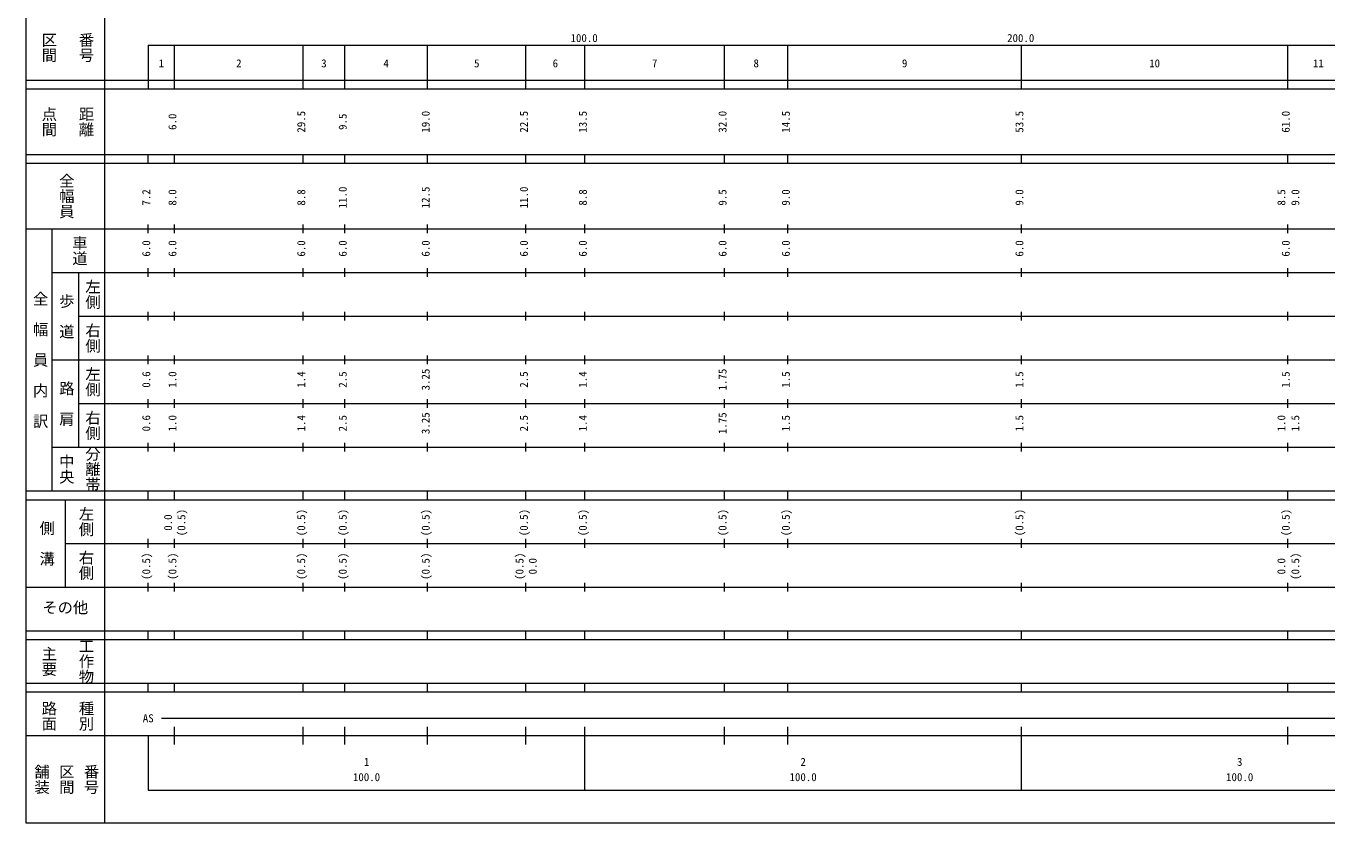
# Model space of a CAD drawing. Units: millimetres on the paper, enlarged 1000 times. Extents: x 40000 to 680000, y 20000 to 380000.
# Drawn here: x 40000 to 337762, y 20000 to 202409 of the extents above; entities that cross this region are included whole.
import ezdxf
from ezdxf.enums import TextEntityAlignment as Align

# ---------------------------------------------------------------- set-up
doc = ezdxf.new("R2010")
doc.units = ezdxf.units.MM
doc.header["$LTSCALE"] = 1000
doc.layers.add('M-TTL', color=2, linetype='Continuous', lineweight=13)
doc.layers.add('M-TTL-BAND', color=7, linetype='Continuous', lineweight=13)
doc.styles.add('@ＭＳ ゴシック', font='')
doc.styles.add('ＭＳ ゴシック', font='')
doc.styles.get('@ＭＳ ゴシック').set_extended_font_data('@MS Gothic')
doc.styles.get('ＭＳ ゴシック').set_extended_font_data('MS Gothic')

msp = doc.modelspace()

# ---------------------------------------------------------------- linework, layer by layer
at = {"layer": 'M-TTL'}
for p, q in [((40000, 380000), (40000, 20000)), ((40000, 20000), (680000, 20000))]:
    msp.add_line(p, q, dxfattribs=at)
at = {"layer": 'M-TTL-BAND'}
for p, q in [((58000, 370000), (58000, 20000)), ((68000, 198000), (579000, 198000)), ((68000, 198000), (68000, 188000)), ((74000, 188000), (74000, 198000)), ((103500, 188000), (103500, 198000)), ((113000, 188000), (113000, 198000)), ((132000, 188000), (132000, 198000)), ((154500, 188000), (154500, 198000)), ((168000, 188000), (168000, 198000)), ((200000, 188000), (200000, 198000)), ((214500, 188000), (214500, 198000)), ((268000, 188000), (268000, 198000)), ((329000, 188000), (329000, 198000)), ((40000, 190000), (579000, 190000)), ((40000, 188000), (579000, 188000)), ((40000, 173000), (579000, 173000)), ((68000, 171000), (68000, 173000)), ((74000, 171000), (74000, 173000)), ((103500, 171000), (103500, 173000)), ((113000, 171000), (113000, 173000)), ((132000, 171000), (132000, 173000)), ((154500, 171000), (154500, 173000)), ((168000, 171000), (168000, 173000)), ((200000, 171000), (200000, 173000)), ((214500, 171000), (214500, 173000)), ((268000, 171000), (268000, 173000)), ((329000, 171000), (329000, 173000)), ((40000, 171000), (579000, 171000)), ((40000, 156000), (579000, 156000)), ((46000, 96000), (46000, 156000)), ((68000, 155000), (68000, 157000)), ((74000, 155000), (74000, 157000)), ((103500, 155000), (103500, 157000)), ((113000, 155000), (113000, 157000)), ((132000, 155000), (132000, 157000)), ((154500, 155000), (154500, 157000)), ((168000, 155000), (168000, 157000)), ((200000, 155000), (200000, 157000)), ((214500, 155000), (214500, 157000)), ((268000, 155000), (268000, 157000)), ((329000, 155000), (329000, 157000)), ((46000, 146000), (579000, 146000)), ((52000, 146000), (52000, 106000)), ((68000, 145000), (68000, 147000)), ((74000, 145000), (74000, 147000)), ((103500, 145000), (103500, 147000)), ((113000, 145000), (113000, 147000)), ((132000, 145000), (132000, 147000)), ((154500, 145000), (154500, 147000)), ((168000, 145000), (168000, 147000)), ((200000, 145000), (200000, 147000)), ((214500, 145000), (214500, 147000)), ((268000, 145000), (268000, 147000)), ((329000, 145000), (329000, 147000)), ((68000, 135000), (68000, 137000)), ((74000, 135000), (74000, 137000)), ((103500, 135000), (103500, 137000)), ((113000, 135000), (113000, 137000)), ((132000, 135000), (132000, 137000)), ((154500, 135000), (154500, 137000)), ((168000, 135000), (168000, 137000)), ((200000, 135000), (200000, 137000)), ((214500, 135000), (214500, 137000)), ((268000, 135000), (268000, 137000)), ((329000, 135000), (329000, 137000)), ((52000, 136000), (579000, 136000)), ((46000, 126000), (579000, 126000)), ((68000, 125000), (68000, 127000)), ((74000, 125000), (74000, 127000)), ((103500, 125000), (103500, 127000)), ((113000, 125000), (113000, 127000)), ((132000, 125000), (132000, 127000)), ((154500, 125000), (154500, 127000)), ((168000, 125000), (168000, 127000)), ((200000, 125000), (200000, 127000)), ((214500, 125000), (214500, 127000)), ((268000, 125000), (268000, 127000)), ((329000, 125000), (329000, 127000)), ((68000, 115000), (68000, 117000)), ((74000, 115000), (74000, 117000)), ((103500, 115000), (103500, 117000)), ((113000, 115000), (113000, 117000)), ((132000, 115000), (132000, 117000)), ((154500, 115000), (154500, 117000)), ((168000, 115000), (168000, 117000)), ((200000, 115000), (200000, 117000)), ((214500, 115000), (214500, 117000)), ((268000, 115000), (268000, 117000)), ((329000, 115000), (329000, 117000)), ((52000, 116000), (579000, 116000)), ((46000, 106000), (579000, 106000)), ((68000, 105000), (68000, 107000)), ((74000, 105000), (74000, 107000)), ((103500, 105000), (103500, 107000)), ((113000, 105000), (113000, 107000)), ((132000, 105000), (132000, 107000)), ((154500, 105000), (154500, 107000)), ((168000, 105000), (168000, 107000)), ((200000, 105000), (200000, 107000)), ((214500, 105000), (214500, 107000)), ((268000, 105000), (268000, 107000)), ((329000, 105000), (329000, 107000)), ((40000, 96000), (579000, 96000)), ((68000, 94000), (68000, 96000)), ((74000, 94000), (74000, 96000)), ((103500, 94000), (103500, 96000)), ((113000, 94000), (113000, 96000)), ((132000, 94000), (132000, 96000)), ((154500, 94000), (154500, 96000)), ((168000, 94000), (168000, 96000)), ((200000, 94000), (200000, 96000)), ((214500, 94000), (214500, 96000)), ((268000, 94000), (268000, 96000)), ((329000, 94000), (329000, 96000)), ((40000, 94000), (579000, 94000)), ((49000, 94000), (49000, 74000)), ((49000, 84000), (579000, 84000)), ((68000, 83000), (68000, 85000)), ((74000, 83000), (74000, 85000)), ((103500, 83000), (103500, 85000)), ((113000, 83000), (113000, 85000)), ((132000, 83000), (132000, 85000)), ((154500, 83000), (154500, 85000)), ((168000, 83000), (168000, 85000)), ((200000, 83000), (200000, 85000)), ((214500, 83000), (214500, 85000)), ((268000, 83000), (268000, 85000)), ((329000, 83000), (329000, 85000)), ((68000, 73000), (68000, 75000)), ((74000, 73000), (74000, 75000)), ((103500, 73000), (103500, 75000)), ((113000, 73000), (113000, 75000)), ((132000, 73000), (132000, 75000)), ((154500, 73000), (154500, 75000)), ((168000, 73000), (168000, 75000)), ((200000, 73000), (200000, 75000)), ((214500, 73000), (214500, 75000)), ((268000, 73000), (268000, 75000)), ((329000, 73000), (329000, 75000)), ((40000, 74000), (579000, 74000)), ((40000, 64000), (579000, 64000)), ((68000, 62000), (68000, 64000)), ((74000, 62000), (74000, 64000)), ((103500, 62000), (103500, 64000)), ((113000, 62000), (113000, 64000)), ((132000, 62000), (132000, 64000)), ((154500, 62000), (154500, 64000)), ((168000, 62000), (168000, 64000)), ((200000, 62000), (200000, 64000)), ((214500, 62000), (214500, 64000)), ((268000, 62000), (268000, 64000)), ((329000, 62000), (329000, 64000)), ((40000, 62000), (579000, 62000)), ((40000, 52000), (579000, 52000)), ((68000, 50000), (68000, 52000)), ((74000, 50000), (74000, 52000)), ((103500, 50000), (103500, 52000)), ((113000, 50000), (113000, 52000)), ((132000, 50000), (132000, 52000)), ((154500, 50000), (154500, 52000)), ((168000, 50000), (168000, 52000)), ((200000, 50000), (200000, 52000)), ((214500, 50000), (214500, 52000)), ((268000, 50000), (268000, 52000)), ((329000, 50000), (329000, 52000)), ((40000, 50000), (579000, 50000)), ((71000, 44000), (565000, 44000)), ((74000, 38000), (74000, 42000)), ((103500, 38000), (103500, 42000)), ((113000, 38000), (113000, 42000)), ((132000, 38000), (132000, 42000)), ((154500, 38000), (154500, 42000)), ((168000, 27500), (168000, 42000)), ((200000, 38000), (200000, 42000)), ((214500, 38000), (214500, 42000)), ((268000, 27500), (268000, 42000)), ((329000, 38000), (329000, 42000)), ((40000, 40000), (579000, 40000)), ((68000, 40000), (68000, 27500)), ((68000, 27500), (579000, 27500))]:
    msp.add_line(p, q, dxfattribs=at)

# ---------------------------------------------------------------- texts
for s, height, rotation, style, p in [('区間', 2566, 270, '@ＭＳ ゴシック', (43250, 201000)), ('番号', 2566, 270, '@ＭＳ ゴシック', (51750, 201000)), ('点間', 2566, 270, '@ＭＳ ゴシック', (43250, 184000)), ('距離', 2566, 270, '@ＭＳ ゴシック', (51750, 184000)), ('6.0', 1833, 90, 'ＭＳ ゴシック', (75000, 178625)), ('29.5', 1833, 90, 'ＭＳ ゴシック', (104500, 178000)), ('9.5', 1833, 90, 'ＭＳ ゴシック', (114000, 178625)), ('19.0', 1833, 90, 'ＭＳ ゴシック', (133000, 178000)), ('22.5', 1833, 90, 'ＭＳ ゴシック', (155500, 178000)), ('13.5', 1833, 90, 'ＭＳ ゴシック', (169000, 178000)), ('32.0', 1833, 90, 'ＭＳ ゴシック', (201000, 178000)), ('14.5', 1833, 90, 'ＭＳ ゴシック', (215500, 178000)), ('53.5', 1833, 90, 'ＭＳ ゴシック', (269000, 178000)), ('61.0', 1833, 90, 'ＭＳ ゴシック', (330000, 178000)), ('全幅員', 2566, 270, '@ＭＳ ゴシック', (47250, 168750)), ('7.2', 1833, 90, 'ＭＳ ゴシック', (69000, 161299)), ('8.0', 1833, 90, 'ＭＳ ゴシック', (75000, 161299)), ('8.8', 1833, 90, 'ＭＳ ゴシック', (104500, 161299)), ('11.0', 1833, 90, 'ＭＳ ゴシック', (114000, 160674)), ('12.5', 1833, 90, 'ＭＳ ゴシック', (133000, 160674)), ('11.0', 1833, 90, 'ＭＳ ゴシック', (155500, 160674)), ('8.8', 1833, 90, 'ＭＳ ゴシック', (169000, 161299)), ('9.5', 1833, 90, 'ＭＳ ゴシック', (201000, 161299)), ('9.0', 1833, 90, 'ＭＳ ゴシック', (215500, 161299)), ('9.0', 1833, 90, 'ＭＳ ゴシック', (269000, 161299)), ('8.5', 1833, 90, 'ＭＳ ゴシック', (329000, 161299)), ('9.0', 1833, 90, 'ＭＳ ゴシック', (332196, 161299)), ('車道', 2566, 270, '@ＭＳ ゴシック', (50250, 154500)), ('6.0', 1833, 90, 'ＭＳ ゴシック', (69000, 149625)), ('6.0', 1833, 90, 'ＭＳ ゴシック', (75000, 149625)), ('6.0', 1833, 90, 'ＭＳ ゴシック', (104500, 149625)), ('6.0', 1833, 90, 'ＭＳ ゴシック', (114000, 149625)), ('6.0', 1833, 90, 'ＭＳ ゴシック', (133000, 149625)), ('6.0', 1833, 90, 'ＭＳ ゴシック', (155500, 149625)), ('6.0', 1833, 90, 'ＭＳ ゴシック', (169000, 149625)), ('6.0', 1833, 90, 'ＭＳ ゴシック', (201000, 149625)), ('6.0', 1833, 90, 'ＭＳ ゴシック', (215500, 149625)), ('6.0', 1833, 90, 'ＭＳ ゴシック', (269000, 149625)), ('6.0', 1833, 90, 'ＭＳ ゴシック', (330000, 149625)), ('左側', 2566, 270, '@ＭＳ ゴシック', (53250, 144500)), ('全\u3000幅\u3000員\u3000内\u3000訳', 2566, 270, '@ＭＳ ゴシック', (41250, 141750)), ('歩\u3000道', 2566, 270, '@ＭＳ ゴシック', (47250, 141250)), ('右側', 2566, 270, '@ＭＳ ゴシック', (53250, 134500)), ('左側', 2566, 270, '@ＭＳ ゴシック', (53250, 124500)), ('0.6', 1833, 90, 'ＭＳ ゴシック', (69000, 119625)), ('1.0', 1833, 90, 'ＭＳ ゴシック', (75000, 119625)), ('1.4', 1833, 90, 'ＭＳ ゴシック', (104500, 119625)), ('2.5', 1833, 90, 'ＭＳ ゴシック', (114000, 119625)), ('3.25', 1833, 90, 'ＭＳ ゴシック', (133000, 119000)), ('2.5', 1833, 90, 'ＭＳ ゴシック', (155500, 119625)), ('1.4', 1833, 90, 'ＭＳ ゴシック', (169000, 119625)), ('1.75', 1833, 90, 'ＭＳ ゴシック', (201000, 119000)), ('1.5', 1833, 90, 'ＭＳ ゴシック', (215500, 119625)), ('1.5', 1833, 90, 'ＭＳ ゴシック', (269000, 119625)), ('1.5', 1833, 90, 'ＭＳ ゴシック', (330000, 119625)), ('路\u3000肩', 2566, 270, '@ＭＳ ゴシック', (47250, 121250)), ('右側', 2566, 270, '@ＭＳ ゴシック', (53250, 114500)), ('0.6', 1833, 90, 'ＭＳ ゴシック', (69000, 109625)), ('1.0', 1833, 90, 'ＭＳ ゴシック', (75000, 109625)), ('1.4', 1833, 90, 'ＭＳ ゴシック', (104500, 109625)), ('2.5', 1833, 90, 'ＭＳ ゴシック', (114000, 109625)), ('3.25', 1833, 90, 'ＭＳ ゴシック', (133000, 109000)), ('2.5', 1833, 90, 'ＭＳ ゴシック', (155500, 109625)), ('1.4', 1833, 90, 'ＭＳ ゴシック', (169000, 109625)), ('1.75', 1833, 90, 'ＭＳ ゴシック', (201000, 109000)), ('1.5', 1833, 90, 'ＭＳ ゴシック', (215500, 109625)), ('1.5', 1833, 90, 'ＭＳ ゴシック', (269000, 109625)), ('1.0', 1833, 90, 'ＭＳ ゴシック', (329000, 109625)), ('1.5', 1833, 90, 'ＭＳ ゴシック', (332196, 109625)), ('中央', 2566, 270, '@ＭＳ ゴシック', (47250, 104500)), ('分離帯', 2566, 270, '@ＭＳ ゴシック', (53250, 106250)), ('左側', 2566, 270, '@ＭＳ ゴシック', (51750, 92500)), ('0.0', 1833, 90, 'ＭＳ ゴシック', (74000, 86889)), ('(0.5)', 1833, 90, 'ＭＳ ゴシック', (77055, 85639)), ('(0.5)', 1833, 90, 'ＭＳ ゴシック', (104500, 85639)), ('(0.5)', 1833, 90, 'ＭＳ ゴシック', (114000, 85639)), ('(0.5)', 1833, 90, 'ＭＳ ゴシック', (133000, 85639)), ('(0.5)', 1833, 90, 'ＭＳ ゴシック', (155500, 85639)), ('(0.5)', 1833, 90, 'ＭＳ ゴシック', (169000, 85639)), ('(0.5)', 1833, 90, 'ＭＳ ゴシック', (201000, 85639)), ('(0.5)', 1833, 90, 'ＭＳ ゴシック', (215500, 85639)), ('(0.5)', 1833, 90, 'ＭＳ ゴシック', (269000, 85639)), ('(0.5)', 1833, 90, 'ＭＳ ゴシック', (330000, 85639)), ('側\u3000溝', 2566, 270, '@ＭＳ ゴシック', (42750, 89250)), ('右側', 2566, 270, '@ＭＳ ゴシック', (51750, 82500)), ('(0.5)', 1833, 90, 'ＭＳ ゴシック', (69000, 75639)), ('(0.5)', 1833, 90, 'ＭＳ ゴシック', (75000, 75639)), ('(0.5)', 1833, 90, 'ＭＳ ゴシック', (104500, 75639)), ('(0.5)', 1833, 90, 'ＭＳ ゴシック', (114000, 75639)), ('(0.5)', 1833, 90, 'ＭＳ ゴシック', (133000, 75639)), ('(0.5)', 1833, 90, 'ＭＳ ゴシック', (154500, 75639)), ('0.0', 1833, 90, 'ＭＳ ゴシック', (157519, 76889)), ('0.0', 1833, 90, 'ＭＳ ゴシック', (329000, 76889)), ('(0.5)', 1833, 90, 'ＭＳ ゴシック', (332196, 75639)), ('主要', 2566, 270, '@ＭＳ ゴシック', (43250, 60500)), ('工作物', 2566, 270, '@ＭＳ ゴシック', (51750, 62250)), ('路面', 2566, 270, '@ＭＳ ゴシック', (43250, 48000)), ('種別', 2566, 270, '@ＭＳ ゴシック', (51750, 48000)), ('舗装', 2566, 270, '@ＭＳ ゴシック', (41583, 33500)), ('区間', 2566, 270, '@ＭＳ ゴシック', (47250, 33500)), ('番号', 2566, 270, '@ＭＳ ゴシック', (52917, 33500))]:
    msp.add_text(s, height=height, rotation=rotation, dxfattribs=dict(at, style=style)).set_placement(p, align=Align.BOTTOM_LEFT)
at = {"layer": 'M-TTL-BAND', "style": 'ＭＳ ゴシック'}
for s, height, p in [('100.0', 1833, (164719, 198195)), ('200.0', 1833, (264719, 198195)), ('1', 1833, (70375, 192405)), ('2', 1833, (88125, 192405)), ('3', 1833, (107625, 192405)), ('4', 1833, (121875, 192405)), ('5', 1833, (142625, 192405)), ('6', 1833, (160625, 192405)), ('7', 1833, (183375, 192405)), ('8', 1833, (206625, 192405)), ('9', 1833, (240625, 192405)), ('10', 1833, (297250, 192405)), ('11', 1833, (334750, 192405)), ('その他', 2566, (43750, 67250)), ('AS', 1833, (66750, 42500)), ('1', 1833, (117375, 32523)), ('2', 1833, (217375, 32523)), ('3', 1833, (317375, 32523)), ('100.0', 1833, (114875, 29033)), ('100.0', 1833, (214875, 29033)), ('100.0', 1833, (314875, 29033))]:
    msp.add_text(s, height=height, dxfattribs=at).set_placement(p, align=Align.BOTTOM_LEFT)

doc.saveas('drawing.dxf')
